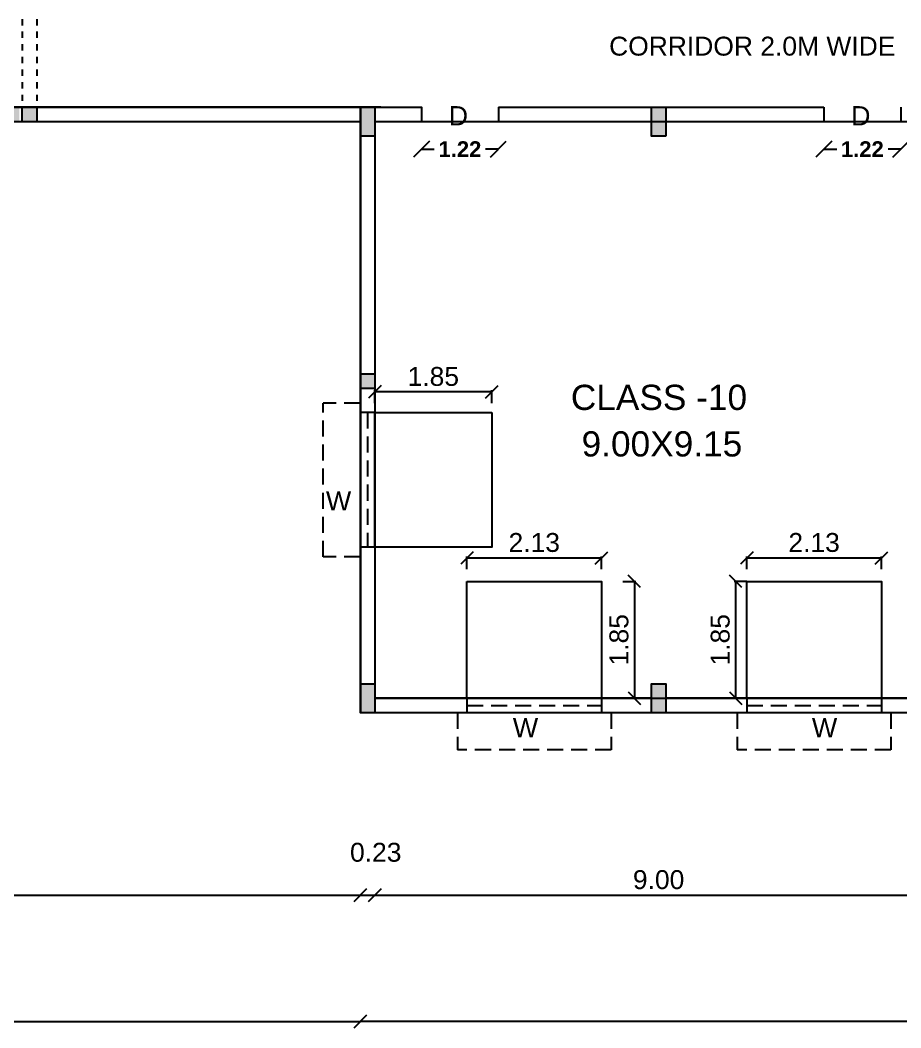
# Model space of a CAD drawing. Header units: metres. Extents: x -7227 to 737, y -45 to 4679.
# Drawn here: x 665.66 to 679.62, y -10.03 to 5.96 of the extents above; entities that cross this region are included whole.
import ezdxf

# ---------------------------------------------------------------- set-up
doc = ezdxf.new("R2010")
doc.units = ezdxf.units.M
doc.header["$LTSCALE"] = 0.2
doc.header["$MEASUREMENT"] = 0
doc.linetypes.add('DASHED2', pattern=[0.375, 0.25, -0.125])
doc.linetypes.add('HIDDEN', pattern=[9.525, 6.35, -3.175])
for name, color, linetype in [('BLK_1_FLR_1_BLT_UP_AREA', 26, 'Continuous'), ('BLK_1_FLR_1_CARPET_AREA', 10, 'Continuous'), ('BLK_1_FLR_1_EXIT_WIDTH_DOOR', 1, 'Continuous'), ('BLK_1_FLR_1_REGULAR_ROOM_5', 117, 'Continuous'), ('BLK_1_FLR_1_ROOM_5_LIGHT_VENTILATION_1', 117, 'Continuous')]:
    doc.layers.add(name, color=color, linetype=linetype)
doc.layers.add('line', color=7, linetype='Continuous', lineweight=25)
doc.styles.add('ld', font='arial.ttf', dxfattribs={"height": 0.3})
doc.styles.get("Standard").update_dxf_attribs({"font": 'arial.ttf', "height": 0.3})
doc.styles.add('style 1', font='arialbd.ttf', dxfattribs={"height": 0.25})
doc.styles.add('style2', font='arial.ttf', dxfattribs={"height": 60})
doc.dimstyles.new('11', dxfattribs={"dimtxt": 0.25, "dimasz": 0.25, "dimexe": 0.18, "dimexo": 0.0625, "dimgap": 0.09, "dimtad": 0, "dimzin": 0, "dimdsep": 46, "dimtxsty": 'style 1', "dimblk": 'OBLIQUE', "dimcen": 0, "dimse1": 1, "dimse2": 1, "dimadec": 0, "dimazin": 0, "dimtfac": 1, "dimtdec": 4, "dimtofl": 0, "dimtmove": 0, "dimatfit": 3, "dimfxl": 0, "dimtolj": 1, "dimtzin": 0, "dimarcsym": 0})
doc.dimstyles.new('DCR', dxfattribs={"dimtxt": 0.3, "dimasz": 0.2, "dimexe": 0.025, "dimexo": 0, "dimgap": 0.09, "dimtad": 1, "dimzin": 0, "dimdsep": 46, "dimtxsty": 'Standard', "dimblk": 'OBLIQUE', "dimcen": 0.09, "dimadec": 0, "dimazin": 0, "dimtfac": 1, "dimtofl": 0, "dimtmove": 0, "dimatfit": 3, "dimfxl": 0, "dimtolj": 1, "dimtzin": 0, "dimarcsym": 0})

# ---------------------------------------------------------------- blocks, each defined once
blk = doc.blocks.new('_OBLIQUE')
at = {"layer": 'line', "color": 0, "linetype": 'ByBlock', "lineweight": -2}
blk.add_line((-0.5, -0.5), (0.5, 0.5), dxfattribs=at)
blk = doc.blocks.new('*D65')
at = {"color": 0, "lineweight": -2}
blk.add_line((689.743, -9.926), (671.053, -9.926), dxfattribs=at)
at = {"layer": 'Defpoints', "color": 0}
for p in [(671.053, -5.027), (689.743, -5.027), (671.053, -9.926)]:
    blk.add_point(p, dxfattribs=at)
at = {"color": 0, "lineweight": -2, "xscale": 0.2, "yscale": 0.2, "zscale": 0.2, "rotation": 180}
blk.add_blockref('_OBLIQUE', (671.053, -9.926), dxfattribs=at)
at = {"color": 0, "lineweight": -2, "xscale": 0.2, "yscale": 0.2, "zscale": 0.2}
blk.add_blockref('_OBLIQUE', (689.743, -9.926), dxfattribs=at)
at = {"color": 0, "insert": (680.398, -9.683), "char_height": 0.3, "attachment_point": 5}
blk.add_mtext('\\A1;18.69', dxfattribs=at)
blk = doc.blocks.new('*D66')
at = {"color": 0, "lineweight": -2}
blk.add_line((656.354, -9.926), (671.053, -9.926), dxfattribs=at)
at = {"layer": 'Defpoints', "color": 0}
for p in [(656.354, -5.027), (671.053, -5.027), (671.053, -9.926)]:
    blk.add_point(p, dxfattribs=at)
at = {"color": 0, "lineweight": -2, "xscale": 0.2, "yscale": 0.2, "zscale": 0.2, "rotation": 180}
blk.add_blockref('_OBLIQUE', (656.354, -9.926), dxfattribs=at)
at = {"color": 0, "lineweight": -2, "xscale": 0.2, "yscale": 0.2, "zscale": 0.2}
blk.add_blockref('_OBLIQUE', (671.053, -9.926), dxfattribs=at)
at = {"color": 0, "insert": (663.703, -9.683), "char_height": 0.3, "attachment_point": 5}
blk.add_mtext('\\A1;14.70', dxfattribs=at)
blk = doc.blocks.new('*D89')
at = {"color": 0, "lineweight": -2}
blk.add_line((656.354, -7.921), (671.053, -7.921), dxfattribs=at)
at = {"layer": 'Defpoints', "color": 0}
for p in [(656.354, -5.027), (671.053, -5.027), (671.053, -7.921)]:
    blk.add_point(p, dxfattribs=at)
at = {"color": 0, "lineweight": -2, "xscale": 0.2, "yscale": 0.2, "zscale": 0.2, "rotation": 180}
blk.add_blockref('_OBLIQUE', (656.354, -7.921), dxfattribs=at)
at = {"color": 0, "lineweight": -2, "xscale": 0.2, "yscale": 0.2, "zscale": 0.2}
blk.add_blockref('_OBLIQUE', (671.053, -7.921), dxfattribs=at)
at = {"color": 0, "insert": (663.703, -7.677), "char_height": 0.3, "attachment_point": 5}
blk.add_mtext('\\A1;14.70', dxfattribs=at)
blk = doc.blocks.new('*D90')
at = {"color": 0, "lineweight": -2}
blk.add_line((671.283, -7.921), (680.283, -7.921), dxfattribs=at)
at = {"layer": 'Defpoints', "color": 0}
for p in [(671.283, -4.797), (680.283, -4.797), (680.283, -7.921)]:
    blk.add_point(p, dxfattribs=at)
at = {"color": 0, "lineweight": -2, "xscale": 0.2, "yscale": 0.2, "zscale": 0.2, "rotation": 180}
blk.add_blockref('_OBLIQUE', (671.283, -7.921), dxfattribs=at)
at = {"color": 0, "lineweight": -2, "xscale": 0.2, "yscale": 0.2, "zscale": 0.2}
blk.add_blockref('_OBLIQUE', (680.283, -7.921), dxfattribs=at)
at = {"color": 0, "insert": (675.783, -7.677), "char_height": 0.3, "attachment_point": 5}
blk.add_mtext('\\A1;9.00', dxfattribs=at)
blk = doc.blocks.new('*D97')
at = {"color": 0, "lineweight": -2}
blk.add_line((671.053, -7.921), (671.283, -7.921), dxfattribs=at)
at = {"layer": 'Defpoints', "color": 0}
for p in [(671.053, -4.797), (671.283, -4.797), (671.283, -7.921)]:
    blk.add_point(p, dxfattribs=at)
at = {"color": 0, "lineweight": -2, "xscale": 0.2, "yscale": 0.2, "zscale": 0.2, "rotation": 180}
blk.add_blockref('_OBLIQUE', (671.053, -7.921), dxfattribs=at)
at = {"color": 0, "lineweight": -2, "xscale": 0.2, "yscale": 0.2, "zscale": 0.2}
blk.add_blockref('_OBLIQUE', (671.283, -7.921), dxfattribs=at)
at = {"color": 0, "insert": (671.297, -7.243), "char_height": 0.3, "attachment_point": 5}
blk.add_mtext('\\A1;0.23', dxfattribs=at)
blk = doc.blocks.new('*D340')
at = {"color": 0, "linetype": 'HIDDEN', "lineweight": -2}
for p, q in [((672.744, -2.752), (672.744, -2.547)), ((674.878, -2.752), (674.878, -2.547))]:
    blk.add_line(p, q, dxfattribs=at)
at = {"color": 0, "lineweight": -2}
blk.add_line((672.744, -2.572), (674.878, -2.572), dxfattribs=at)
at = {"layer": 'Defpoints', "color": 0}
for p in [(674.878, -2.572), (672.744, -2.943), (674.878, -2.943)]:
    blk.add_point(p, dxfattribs=at)
at = {"color": 0, "lineweight": -2, "xscale": 0.2, "yscale": 0.2, "zscale": 0.2, "rotation": 180}
blk.add_blockref('_OBLIQUE', (672.744, -2.572), dxfattribs=at)
at = {"color": 0, "lineweight": -2, "xscale": 0.2, "yscale": 0.2, "zscale": 0.2}
blk.add_blockref('_OBLIQUE', (674.878, -2.572), dxfattribs=at)
at = {"color": 0, "insert": (673.811, -2.328), "char_height": 0.3, "attachment_point": 5}
blk.add_mtext('\\A1;2.13', dxfattribs=at)
blk = doc.blocks.new('*D341')
at = {"color": 0, "linetype": 'HIDDEN', "lineweight": -2}
for p, q in [((675.218, -2.943), (675.423, -2.943)), ((675.218, -4.797), (675.423, -4.797))]:
    blk.add_line(p, q, dxfattribs=at)
at = {"color": 0, "lineweight": -2}
blk.add_line((675.398, -2.943), (675.398, -4.797), dxfattribs=at)
at = {"layer": 'Defpoints', "color": 0}
for p in [(672.744, -2.943), (672.744, -4.797), (675.398, -4.797)]:
    blk.add_point(p, dxfattribs=at)
at = {"color": 0, "lineweight": -2, "xscale": 0.2, "yscale": 0.2, "zscale": 0.2}
for p, rotation in [((675.398, -2.943), 90), ((675.398, -4.797), 270)]:
    blk.add_blockref('_OBLIQUE', p, dxfattribs=dict(at, rotation=rotation))
at = {"color": 0, "insert": (675.155, -3.87), "char_height": 0.3, "attachment_point": 5, "rotation": 90}
blk.add_mtext('\\A1;1.85', dxfattribs=at)
blk = doc.blocks.new('*D342')
at = {"color": 0, "linetype": 'HIDDEN', "lineweight": -2}
for p, q in [((677.182, -2.752), (677.182, -2.547)), ((679.316, -2.752), (679.316, -2.547))]:
    blk.add_line(p, q, dxfattribs=at)
at = {"color": 0, "lineweight": -2}
blk.add_line((677.182, -2.572), (679.316, -2.572), dxfattribs=at)
at = {"layer": 'Defpoints', "color": 0}
for p in [(679.316, -2.572), (677.182, -2.943), (679.316, -2.943)]:
    blk.add_point(p, dxfattribs=at)
at = {"color": 0, "lineweight": -2, "xscale": 0.2, "yscale": 0.2, "zscale": 0.2, "rotation": 180}
blk.add_blockref('_OBLIQUE', (677.182, -2.572), dxfattribs=at)
at = {"color": 0, "lineweight": -2, "xscale": 0.2, "yscale": 0.2, "zscale": 0.2}
blk.add_blockref('_OBLIQUE', (679.316, -2.572), dxfattribs=at)
at = {"color": 0, "insert": (678.249, -2.328), "char_height": 0.3, "attachment_point": 5}
blk.add_mtext('\\A1;2.13', dxfattribs=at)
blk = doc.blocks.new('*D343')
at = {"color": 0, "linetype": 'HIDDEN', "lineweight": -2}
for p, q in [((677.182, -2.943), (676.98, -2.943)), ((677.182, -4.797), (676.98, -4.797))]:
    blk.add_line(p, q, dxfattribs=at)
at = {"color": 0, "lineweight": -2}
blk.add_line((677.005, -2.943), (677.005, -4.797), dxfattribs=at)
at = {"layer": 'Defpoints', "color": 0}
for p in [(677.182, -2.943), (677.005, -4.797), (677.182, -4.797)]:
    blk.add_point(p, dxfattribs=at)
at = {"color": 0, "lineweight": -2, "xscale": 0.2, "yscale": 0.2, "zscale": 0.2}
for p, rotation in [((677.005, -2.943), 90), ((677.005, -4.797), 270)]:
    blk.add_blockref('_OBLIQUE', p, dxfattribs=dict(at, rotation=rotation))
at = {"color": 0, "insert": (676.761, -3.87), "char_height": 0.3, "attachment_point": 5, "rotation": 90}
blk.add_mtext('\\A1;1.85', dxfattribs=at)
blk = doc.blocks.new('*D344')
at = {"color": 0, "linetype": 'HIDDEN', "lineweight": -2}
for p, q in [((671.283, -0.117), (671.283, 0.088)), ((673.137, -0.117), (673.137, 0.088))]:
    blk.add_line(p, q, dxfattribs=at)
at = {"color": 0, "lineweight": -2}
blk.add_line((673.137, 0.063), (671.283, 0.063), dxfattribs=at)
at = {"layer": 'Defpoints', "color": 0}
for p in [(671.283, 0.063), (671.283, -0.266), (673.137, -0.266)]:
    blk.add_point(p, dxfattribs=at)
at = {"color": 0, "lineweight": -2, "xscale": 0.2, "yscale": 0.2, "zscale": 0.2, "rotation": 180}
blk.add_blockref('_OBLIQUE', (671.283, 0.063), dxfattribs=at)
at = {"color": 0, "lineweight": -2, "xscale": 0.2, "yscale": 0.2, "zscale": 0.2}
blk.add_blockref('_OBLIQUE', (673.137, 0.063), dxfattribs=at)
at = {"color": 0, "insert": (672.21, 0.306), "char_height": 0.3, "attachment_point": 5}
blk.add_mtext('\\A1;1.85', dxfattribs=at)
blk = doc.blocks.new('*D353')
at = {"layer": 'BLK_1_FLR_1_EXIT_WIDTH_DOOR', "color": 2, "lineweight": -2}
for p, q in [((678.404, 3.914), (678.607, 3.914)), ((679.624, 3.914), (679.422, 3.914))]:
    blk.add_line(p, q, dxfattribs=at)
at = {"layer": 'Defpoints', "color": 0}
for p in [(678.404, 4.348), (679.624, 4.348), (679.624, 3.914)]:
    blk.add_point(p, dxfattribs=at)
at = {"layer": 'BLK_1_FLR_1_EXIT_WIDTH_DOOR', "color": 2, "lineweight": -2, "xscale": 0.25, "yscale": 0.25, "zscale": 0.25, "rotation": 180}
blk.add_blockref('_OBLIQUE', (678.404, 3.914), dxfattribs=at)
at = {"layer": 'BLK_1_FLR_1_EXIT_WIDTH_DOOR', "color": 2, "lineweight": -2, "xscale": 0.25, "yscale": 0.25, "zscale": 0.25}
blk.add_blockref('_OBLIQUE', (679.624, 3.914), dxfattribs=at)
at = {"layer": 'BLK_1_FLR_1_EXIT_WIDTH_DOOR', "color": 2, "lineweight": 20, "insert": (679.014, 3.914), "char_height": 0.25, "attachment_point": 5, "style": 'style 1'}
blk.add_mtext('\\A1;1.22', dxfattribs=at)
blk = doc.blocks.new('*D354')
at = {"layer": 'BLK_1_FLR_1_EXIT_WIDTH_DOOR', "color": 2, "lineweight": -2}
for p, q in [((672.022, 3.914), (672.225, 3.914)), ((673.242, 3.914), (673.04, 3.914))]:
    blk.add_line(p, q, dxfattribs=at)
at = {"layer": 'Defpoints', "color": 0}
for p in [(672.022, 4.348), (673.242, 4.348), (673.242, 3.914)]:
    blk.add_point(p, dxfattribs=at)
at = {"layer": 'BLK_1_FLR_1_EXIT_WIDTH_DOOR', "color": 2, "lineweight": -2, "xscale": 0.25, "yscale": 0.25, "zscale": 0.25, "rotation": 180}
blk.add_blockref('_OBLIQUE', (672.022, 3.914), dxfattribs=at)
at = {"layer": 'BLK_1_FLR_1_EXIT_WIDTH_DOOR', "color": 2, "lineweight": -2, "xscale": 0.25, "yscale": 0.25, "zscale": 0.25}
blk.add_blockref('_OBLIQUE', (673.242, 3.914), dxfattribs=at)
at = {"layer": 'BLK_1_FLR_1_EXIT_WIDTH_DOOR', "color": 2, "lineweight": 20, "insert": (672.632, 3.914), "char_height": 0.25, "attachment_point": 5, "style": 'style 1'}
blk.add_mtext('\\A1;1.22', dxfattribs=at)

msp = doc.modelspace()

# ---------------------------------------------------------------- hatches: boundary and pattern name
h = msp.add_hatch(color=256)
h.dxf.hatch_style = 1
h.paths.add_polyline_path([(639.254, 14.665), (639.024, 14.665), (639.024, 14.205), (639.254, 14.205)])
h.paths.add_polyline_path([(646.984, 14.665), (646.754, 14.665), (646.754, 14.205), (646.984, 14.205)])
h.paths.add_polyline_path([(639.254, 7.038), (639.024, 7.038), (639.024, 6.578), (639.254, 6.578)])
h.paths.add_polyline_path([(646.754, 6.578), (646.984, 6.578), (646.984, 7.038), (646.754, 7.038)])
h.paths.add_polyline_path([(656.124, 14.205), (656.354, 14.205), (656.354, 14.665), (656.124, 14.665)])
h.paths.add_polyline_path([(656.354, 7.038), (656.124, 7.038), (656.124, 6.578), (656.354, 6.578)])
h.paths.add_polyline_path([(665.647, 14.665), (665.417, 14.665), (665.417, 14.205), (665.647, 14.205)])
h.paths.add_polyline_path([(665.922, 14.665), (665.692, 14.665), (665.692, 14.205), (665.922, 14.205)])
h.paths.add_polyline_path([(665.692, 6.578), (665.922, 6.578), (665.922, 7.038), (665.692, 7.038)])
h.paths.add_polyline_path([(665.417, 6.578), (665.647, 6.578), (665.647, 7.038), (665.417, 7.038)])
h.paths.add_polyline_path([(671.283, 14.665), (671.053, 14.665), (671.053, 14.205), (671.283, 14.205)])
h.paths.add_polyline_path([(671.283, 7.038), (671.053, 7.038), (671.053, 6.578), (671.283, 6.578)])
h.paths.add_polyline_path([(675.898, 7.038), (675.668, 7.038), (675.668, 6.578), (675.898, 6.578)])
h.paths.add_polyline_path([(675.898, 14.665), (675.668, 14.665), (675.668, 14.205), (675.898, 14.205)])
h.paths.add_polyline_path([(680.283, 14.205), (680.513, 14.205), (680.513, 14.665), (680.283, 14.665)])
h.paths.add_polyline_path([(680.283, 6.578), (680.513, 6.578), (680.513, 7.038), (680.283, 7.038)])
h.paths.add_polyline_path([(689.513, 6.578), (689.743, 6.578), (689.743, 7.038), (689.513, 7.038)])
h.paths.add_polyline_path([(684.898, 6.578), (685.128, 6.578), (685.128, 7.038), (684.898, 7.038)])
h.paths.add_polyline_path([(689.743, 14.665), (689.513, 14.665), (689.513, 14.205), (689.743, 14.205)])
h.paths.add_polyline_path([(685.128, 14.665), (684.898, 14.665), (684.898, 14.205), (685.128, 14.205)])
h.paths.add_polyline_path([(689.513, 4.118), (689.743, 4.118), (689.743, 4.578), (689.513, 4.578)])
h.paths.add_polyline_path([(680.513, -4.567), (680.283, -4.567), (680.283, -5.027), (680.513, -5.027)])
h.paths.add_polyline_path([(680.513, 4.578), (680.283, 4.578), (680.283, 4.118), (680.513, 4.118)])
h.paths.add_polyline_path([(671.283, 4.578), (671.053, 4.578), (671.053, 4.118), (671.283, 4.118)])
h.paths.add_polyline_path([(671.283, -4.567), (671.053, -4.567), (671.053, -5.027), (671.283, -5.027)])
h.paths.add_polyline_path([(656.124, 4.118), (656.354, 4.118), (656.354, 4.578), (656.124, 4.578)])
h.paths.add_polyline_path([(656.124, -5.027), (656.354, -5.027), (656.354, -4.567), (656.124, -4.567)])
h.paths.add_polyline_path([(646.984, -4.567), (646.754, -4.567), (646.754, -5.027), (646.984, -5.027)])
h.paths.add_polyline_path([(646.754, 4.118), (646.984, 4.118), (646.984, 4.578), (646.754, 4.578)])
h.paths.add_polyline_path([(639.254, 4.578), (639.024, 4.578), (639.024, 4.118), (639.254, 4.118)])
h.paths.add_polyline_path([(639.254, -4.567), (639.024, -4.567), (639.024, -5.027), (639.254, -5.027)])
h = msp.add_hatch(color=256)
h.dxf.hatch_style = 1
h.paths.add_polyline_path([(614.491, -4.567), (614.261, -4.567), (614.261, -5.027), (614.491, -5.027)])
h.paths.add_polyline_path([(614.491, 4.578), (614.261, 4.578), (614.261, 4.118), (614.491, 4.118)])
h.paths.add_polyline_path([(675.898, -4.567), (675.668, -4.567), (675.668, -5.027), (675.898, -5.027)])
h.paths.add_polyline_path([(675.898, 4.578), (675.668, 4.578), (675.668, 4.118), (675.898, 4.118)])
h = msp.add_hatch(color=256)
h.dxf.hatch_style = 1
h.paths.add_polyline_path([(665.922, 4.348), (665.922, 4.578), (665.692, 4.578), (665.692, 4.348)])
h.paths.add_polyline_path([(665.417, 4.348), (665.647, 4.348), (665.647, 4.578), (665.417, 4.578)])
h = msp.add_hatch(color=256)
h.dxf.hatch_style = 1
h.paths.add_polyline_path([(671.283, 0.348), (671.053, 0.348), (671.053, 0.118), (671.283, 0.118)])

# ---------------------------------------------------------------- linework, layer by layer
at = {"linetype": 'DASHED2'}
for p, q in [((665.692, 6.578), (665.692, 4.578)), ((665.922, 6.578), (665.922, 4.578))]:
    msp.add_line(p, q, dxfattribs=at)
for p, q in [((671.376, 4.578), (654.49, 4.578)), ((671.053, 4.578), (671.053, -5.027)), ((671.376, 4.578), (672.022, 4.578)), ((672.022, 4.578), (672.022, 4.348)), ((673.242, 4.578), (678.404, 4.578)), ((673.242, 4.578), (673.242, 4.348)), ((673.242, 4.578), (673.242, 4.348)), ((678.404, 4.578), (678.404, 4.348)), ((679.624, 4.578), (679.624, 4.348)), ((671.046, 4.348), (656.354, 4.348)), ((672.022, 4.348), (671.283, 4.348)), ((671.283, 4.348), (671.283, -4.797)), ((675.668, 4.348), (673.242, 4.348)), ((678.404, 4.348), (675.898, 4.348)), ((671.283, -0.266), (671.053, -0.266)), ((671.053, -1.162), (671.053, -2.062)), ((671.283, -2.399), (671.053, -2.399)), ((675.668, -4.797), (671.283, -4.797)), ((672.744, -4.797), (672.744, -5.026)), ((674.878, -4.797), (674.878, -5.026)), ((680.283, -4.797), (675.898, -4.797)), ((677.182, -4.797), (677.182, -5.026)), ((679.316, -4.797), (679.316, -5.026)), ((689.743, -5.027), (671.053, -5.027))]:
    msp.add_line(p, q)
at = {"linetype": 'HIDDEN', "ltscale": 0.2}
for p, q in [((671.051, -0.114), (670.462, -0.114)), ((670.462, -2.552), (670.462, -0.114)), ((671.051, -2.552), (670.462, -2.552)), ((672.592, -5.027), (672.592, -5.617)), ((675.03, -5.027), (675.03, -5.617)), ((677.029, -5.027), (677.029, -5.617)), ((679.468, -5.027), (679.468, -5.617)), ((675.03, -5.617), (672.592, -5.617)), ((679.468, -5.617), (677.029, -5.617))]:
    msp.add_line(p, q, dxfattribs=at)
at = {"color": 4, "linetype": 'HIDDEN', "ltscale": 0.2}
for p, q in [((671.168, -0.266), (671.168, -2.399)), ((672.744, -4.912), (674.878, -4.912)), ((677.182, -4.912), (679.316, -4.912))]:
    msp.add_line(p, q, dxfattribs=at)
for points in [[(665.922, 4.348), (665.692, 4.348), (665.692, 4.578), (665.922, 4.578)], [(671.283, 4.118), (671.053, 4.118), (671.053, 4.578), (671.283, 4.578)], [(675.898, 4.118), (675.668, 4.118), (675.668, 4.578), (675.898, 4.578)], [(671.283, 0.118), (671.053, 0.118), (671.053, 0.348), (671.283, 0.348)], [(671.283, -5.027), (671.053, -5.027), (671.053, -4.567), (671.283, -4.567)], [(675.898, -5.027), (675.668, -5.027), (675.668, -4.567), (675.898, -4.567)]]:
    msp.add_lwpolyline(points, close=True)
at = {"layer": 'BLK_1_FLR_1_BLT_UP_AREA', "color": 27}
msp.add_lwpolyline([(689.743, 14.662), (689.743, -5.027), (671.053, -5.027), (671.053, 4.348), (656.354, 4.348), (656.354, -5.027), (639.024, -5.027), (639.024, 14.662), (689.743, 14.662)], close=True, dxfattribs=at)
at = {"layer": 'BLK_1_FLR_1_CARPET_AREA', "color": 27}
msp.add_lwpolyline([(654.49, 4.578), (671.376, 4.578), (672.022, 4.578), (672.022, 4.348), (671.283, 4.348), (671.283, 4.118), (671.283, -4.797), (675.668, -4.797), (675.668, -4.567), (675.898, -4.567), (675.898, -4.797), (680.283, -4.797)], dxfattribs=at)
at = {"layer": 'BLK_1_FLR_1_REGULAR_ROOM_5', "color": 3, "linetype": 'Continuous'}
msp.add_lwpolyline([(680.281, 4.348), (671.283, 4.348), (671.283, -4.797), (680.281, -4.797)], close=True, dxfattribs=at)
at = {"layer": 'BLK_1_FLR_1_ROOM_5_LIGHT_VENTILATION_1', "color": 232}
for points in [[(673.137, -0.266), (673.137, -2.399), (671.283, -2.399), (671.283, -0.266)], [(672.744, -2.943), (674.878, -2.943), (674.878, -4.797), (672.744, -4.797)], [(677.182, -2.943), (679.316, -2.943), (679.316, -4.797), (677.182, -4.797)]]:
    msp.add_lwpolyline(points, close=True, dxfattribs=at)

# ---------------------------------------------------------------- texts
at = {"color": 1}
msp.add_text('CORRIDOR 2.0M WIDE', height=0.3, dxfattribs=at).set_placement((674.998, 5.398))
at = {"color": 7, "style": 'ld'}
for s, p in [('CLASS -10', (674.391, -0.224)), ('9.00X9.15', (674.562, -0.962))]:
    msp.add_text(s, height=0.4, dxfattribs=at).set_placement(p)
at = {"char_height": 0.305, "style": 'style2'}
for s, insert, attachment_point in [('D', (672.453, 4.596), 1), ('D', (678.835, 4.596), 1), ('W', (670.909, -1.513), 3), ('W', (673.873, -5.417), 9), ('W', (678.616, -5.417), 9)]:
    msp.add_mtext_dynamic_manual_height_columns(s, width=5.66297, gutter_width=7.621, heights=[0], dxfattribs=dict(at, insert=insert, attachment_point=attachment_point))

# ---------------------------------------------------------------- dimensions: what is measured, and where the dimension line sits
at = {"color": 232}
for base, p1, p2, picture, middle in [((671.283, 0.063), (673.137, -0.266), (671.283, -0.266), '*D344', (672.21, 0.063)), ((674.878, -2.572), (672.744, -2.943), (674.878, -2.943), '*D340', (673.811, -2.572)), ((679.316, -2.572), (677.182, -2.943), (679.316, -2.943), '*D342', (678.249, -2.572))]:
    dim = msp.add_linear_dim(base=base, p1=p1, p2=p2, dimstyle='DCR', override={"dimfxl": 0.18, "dimarcsym": 2}, dxfattribs=at)
    dim.commit()
    dim.dimension.update_dxf_attribs({"geometry": picture, "text_midpoint": middle, "dimtype": 160})
for base, p1, p2, picture, middle in [((675.398, -4.797), (672.744, -2.943), (672.744, -4.797), '*D341', (675.398, -3.87)), ((677.005, -4.797), (677.182, -2.943), (677.182, -4.797), '*D343', (677.005, -3.87))]:
    dim = msp.add_linear_dim(base=base, p1=p1, p2=p2, angle=90, dimstyle='DCR', override={"dimfxl": 0.18, "dimarcsym": 2}, dxfattribs=at)
    dim.commit()
    dim.dimension.update_dxf_attribs({"geometry": picture, "text_midpoint": middle, "dimtype": 160})
dim = msp.add_linear_dim(base=(671.283, -7.921), p1=(671.053, -4.797), p2=(671.283, -4.797), angle=360, dimstyle='DCR', override={"dimse1": 1, "dimse2": 1, "dimtmove": 2, "dimfxl": 1.25, "dimarcsym": 2})
dim.commit()
dim.dimension.update_dxf_attribs({"geometry": '*D97', "text_midpoint": (671.297, -7.243), "dimtype": 161})
for p1, p2, distance, picture, middle in [((671.283, -4.797), (680.283, -4.797), -3.123, '*D90', (675.783, -7.677)), ((656.354, -5.027), (671.053, -5.027), -2.893, '*D89', (663.703, -7.677))]:
    dim = msp.add_aligned_dim(p1=p1, p2=p2, distance=distance, dimstyle='DCR', override={"dimse1": 1, "dimse2": 1, "dimfxl": 1.25, "dimarcsym": 2})
    dim.commit()
    dim.dimension.update_dxf_attribs({"geometry": picture, "text_midpoint": middle})
for p1, picture, middle in [((656.354, -5.027), '*D66', (663.703, -9.683)), ((689.743, -5.027), '*D65', (680.398, -9.683))]:
    dim = msp.add_linear_dim(base=(671.053, -9.926), p1=p1, p2=(671.053, -5.027), dimstyle='DCR', override={"dimse1": 1, "dimse2": 1, "dimfxl": 1.25, "dimarcsym": 2})
    dim.commit()
    dim.dimension.update_dxf_attribs({"geometry": picture, "text_midpoint": middle})
at = {"layer": 'BLK_1_FLR_1_EXIT_WIDTH_DOOR', "color": 2, "lineweight": 20}
for base, p1, p2, picture, middle in [((673.242, 3.914), (672.022, 4.348), (673.242, 4.348), '*D354', (672.632, 3.914)), ((679.624, 3.914), (678.404, 4.348), (679.624, 4.348), '*D353', (679.014, 3.914))]:
    dim = msp.add_linear_dim(base=base, p1=p1, p2=p2, dimstyle='11', override={"dimclrd": 2, "dimclrt": 2, "dimfxlon": 1}, dxfattribs=at)
    dim.commit()
    dim.dimension.update_dxf_attribs({"geometry": picture, "text_midpoint": middle})

doc.saveas('drawing.dxf')
